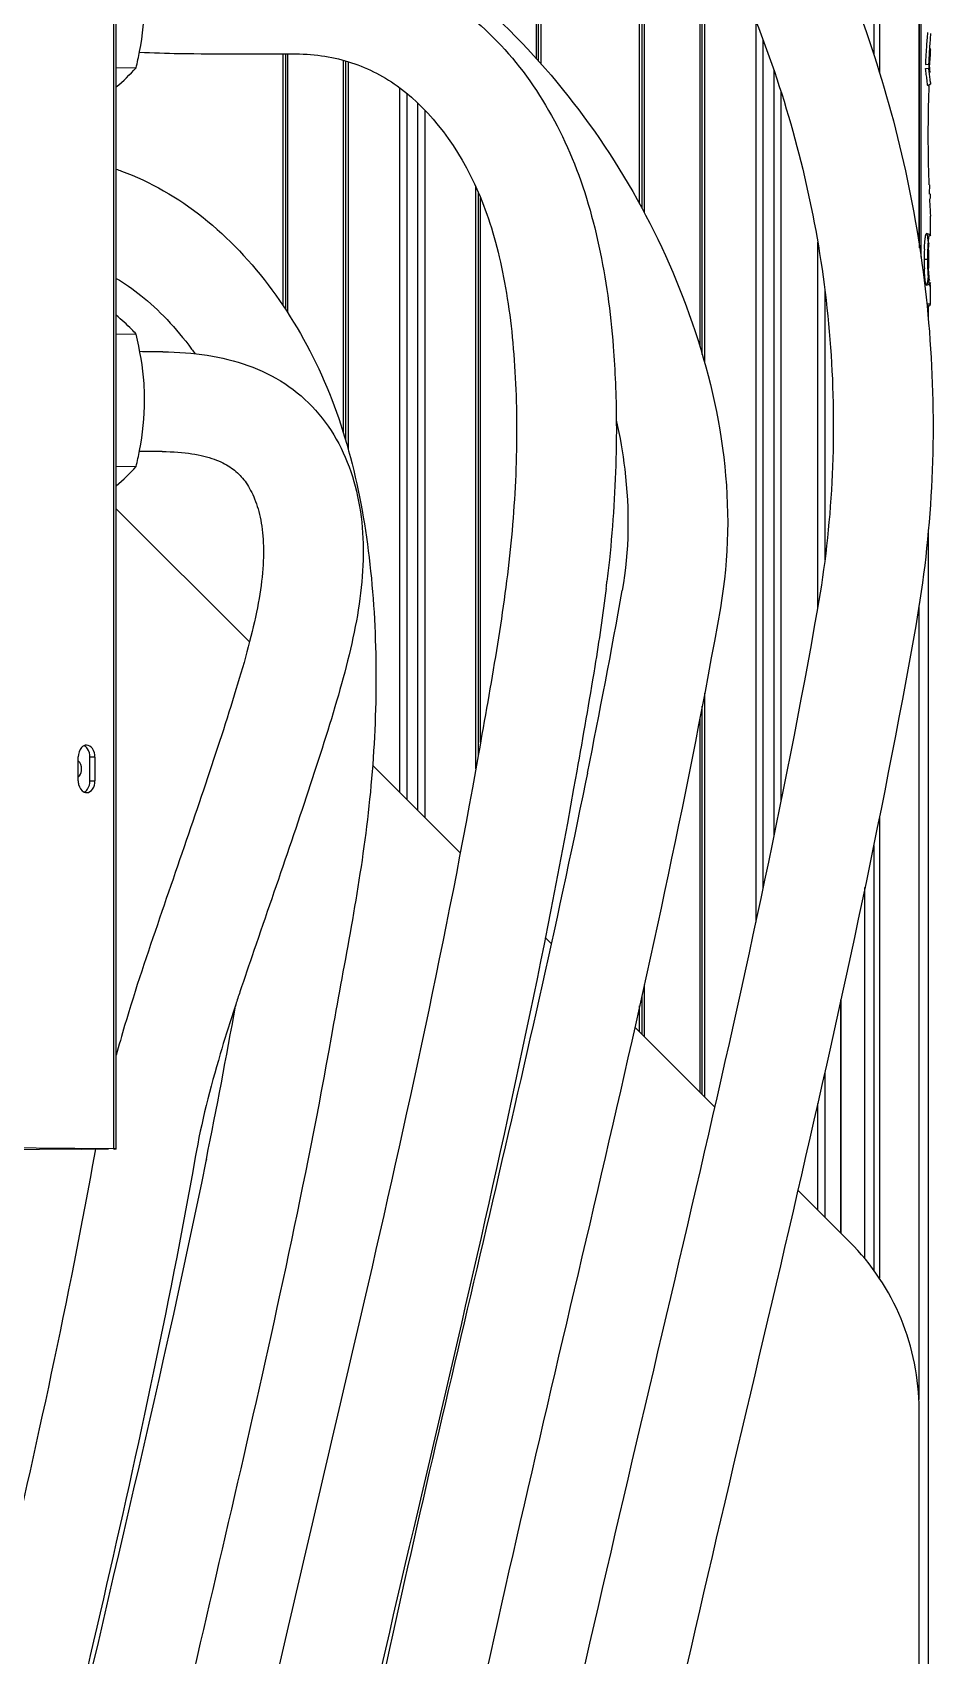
# Model space of a CAD drawing. Header units: millimetres. Extents: x 2513 to 2669, y 1505 to 1675.
# Drawn here: x 2525.6973 to 2525.8866, y 1507.0461 to 1507.386 of the extents above; entities that cross this region are included whole.
import ezdxf

# ---------------------------------------------------------------- set-up
doc = ezdxf.new("R2010")
doc.units = ezdxf.units.MM

msp = doc.modelspace()

# ---------------------------------------------------------------- linework, layer by layer
at = {"linetype": 'Continuous'}
for p, q in [((2525.714217044223, 1507.55136022125), (2525.714219202015, 1507.15218583422)), ((2525.7148016157, 1507.152174096387), (2525.714799458579, 1507.551224459443)), ((2525.873405405005, 1507.505608939324), (2525.873405405005, 1507.381453832421)), ((2525.874588977962, 1507.505618035064), (2525.874588977962, 1507.377675164203)), ((2525.882850707345, 1507.505552601767), (2525.882850707345, 1507.342036971187)), ((2525.8830243592, 1507.340855495913), (2525.8830243592, 1507.458490692896)), ((2525.883310149889, 1507.458488498241), (2525.883310149889, 1507.338911061554)), ((2525.802709802595, 1507.452248831248), (2525.802709802595, 1507.380568311588)), ((2525.80320692377, 1507.380014690732), (2525.80320692377, 1507.451878820262)), ((2525.803704044946, 1507.451508809276), (2525.803704044946, 1507.379461069877)), ((2525.824389257071, 1507.350082999735), (2525.824389257071, 1507.431158779324)), ((2525.824886378247, 1507.430544058741), (2525.824886378247, 1507.349150772629)), ((2525.825383499423, 1507.348207784905), (2525.825383499423, 1507.42992933816)), ((2525.837016134936, 1507.412683750384), (2525.837016134936, 1507.320191725407)), ((2525.837513256112, 1507.31858113099), (2525.837513256112, 1507.411807807986)), ((2525.838010377288, 1507.410931865589), (2525.838010377288, 1507.316788059384)), ((2525.848698482568, 1507.388402234881), (2525.848698482568, 1507.199694843057)), ((2525.850189846095, 1507.384574173928), (2525.850189846095, 1507.206802954791)), ((2525.749721656466, 1507.328762043213), (2525.749721656466, 1507.381530309924)), ((2525.750218777642, 1507.381528636179), (2525.750218777642, 1507.328012512069)), ((2525.750715898818, 1507.327262980925), (2525.750715898818, 1507.381525483924)), ((2525.762348534332, 1507.380182403585), (2525.762348534332, 1507.302138536831)), ((2525.762845655508, 1507.300526345638), (2525.762845655508, 1507.380033529189)), ((2525.763342776683, 1507.379884654792), (2525.763342776683, 1507.298788699391)), ((2525.884443379286, 1507.382875136815), (2525.884414058869, 1507.382438100813)), ((2525.8850983907, 1507.382790608321), (2525.8850730792, 1507.382395242978)), ((2525.885278253569, 1507.382374733881), (2525.885293418122, 1507.382607972645)), ((2525.714800391463, 1507.378648333555), (2525.718957697139, 1507.378613641673)), ((2525.852476603503, 1507.378169036629), (2525.852476603503, 1507.217702059448)), ((2525.88423172438, 1507.379431174558), (2525.884224524503, 1507.379299671203)), ((2525.884224535623, 1507.379299678695), (2525.884898350505, 1507.379384121008)), ((2525.884253336575, 1507.378412094678), (2525.884909319235, 1507.378489486368)), ((2525.88489831067, 1507.379384066996), (2525.884995654309, 1507.379348205944)), ((2525.88500845506, 1507.378545213849), (2525.884909318797, 1507.378489485544)), ((2525.884995654309, 1507.379348205944), (2525.885063941848, 1507.379296195377)), ((2525.885077053598, 1507.378628699676), (2525.88500845506, 1507.378545213849)), ((2525.885063941848, 1507.379296195377), (2525.885093413348, 1507.37923560088)), ((2525.885104557973, 1507.378727332468), (2525.885077053598, 1507.378628699676)), ((2525.885088598634, 1507.379054059637), (2525.885093531096, 1507.379237837304)), ((2525.885092594896, 1507.378866734135), (2525.885088598634, 1507.379054059637)), ((2525.885104558362, 1507.378727329789), (2525.885092594896, 1507.378866734135)), ((2525.885093531096, 1507.379237837304), (2525.885101058487, 1507.379378667949)), ((2525.885132270379, 1507.378533249656), (2525.885104558362, 1507.378727329789)), ((2525.774130306198, 1507.37441945608), (2525.774130306198, 1507.226934919765)), ((2525.775621669725, 1507.373248654744), (2525.775621669725, 1507.225443608167)), ((2525.853967967031, 1507.373660524112), (2525.853967967031, 1507.225024623418)), ((2525.884626278733, 1507.375610267248), (2525.88457486226, 1507.376036629548)), ((2525.88471339338, 1507.374848376477), (2525.88469048567, 1507.37505398707)), ((2525.885329907612, 1507.375153530174), (2525.88471339338, 1507.374848376477)), ((2525.884965366291, 1507.374835620492), (2525.884948122641, 1507.374381658205)), ((2525.88529299097, 1507.375488184689), (2525.88530647998, 1507.375367134301)), ((2525.88530647998, 1507.375367134301), (2525.885329907612, 1507.375153530174)), ((2525.777908427134, 1507.37121992699), (2525.777908427134, 1507.223156930383)), ((2525.779399790661, 1507.369739321585), (2525.779399790661, 1507.221665618785)), ((2525.884821554369, 1507.358979128204), (2525.884826055797, 1507.358761654091)), ((2525.79008292473, 1507.231783453365), (2525.79008292473, 1507.35367683241)), ((2525.790580045905, 1507.35258248132), (2525.790580045905, 1507.234486484283)), ((2525.884949629445, 1507.354498154889), (2525.884965369943, 1507.354079764943)), ((2525.885148050886, 1507.353825451556), (2525.885157025765, 1507.354106333747)), ((2525.791077167081, 1507.237278800072), (2525.791077167081, 1507.351371670445)), ((2525.885244435909, 1507.352165256522), (2525.885244435909, 1507.351245462446)), ((2525.885244435909, 1507.347516500196), (2525.885244435909, 1507.343650832311)), ((2525.885252244038, 1507.348196518277), (2525.885291534972, 1507.347516815797)), ((2525.885089259749, 1507.343650832311), (2525.884491665912, 1507.343868224173)), ((2525.885090305985, 1507.34365057365), (2525.88508924508, 1507.343650976103)), ((2525.885268237284, 1507.343504785359), (2525.885090305985, 1507.34365057365)), ((2525.885346736873, 1507.343326715031), (2525.885268237284, 1507.343504785359)), ((2525.861679599038, 1507.265557531116), (2525.861679599038, 1507.34207392658)), ((2525.883983632782, 1507.338521497687), (2525.884664551835, 1507.338519432705)), ((2525.884664551619, 1507.338519432628), (2525.884859495355, 1507.33851732695)), ((2525.884493143552, 1507.333082540775), (2525.884484339445, 1507.33308045079)), ((2525.884493143552, 1507.333082540775), (2525.885095543401, 1507.333301681981)), ((2525.884495218081, 1507.333083357744), (2525.884493143552, 1507.333082540775)), ((2525.884495157694, 1507.333083319679), (2525.884557367316, 1507.333097074257)), ((2525.885096402449, 1507.33330182548), (2525.885257499635, 1507.333423934142)), ((2525.885120472105, 1507.332916924967), (2525.885201870088, 1507.332962424254)), ((2525.885244435909, 1507.333083319679), (2525.885244435909, 1507.328999184505)), ((2525.885257499635, 1507.333423934142), (2525.885343271229, 1507.333596791832)), ((2525.863170962566, 1507.332026897198), (2525.863170962566, 1507.275525007936)), ((2525.884839192048, 1507.328630954867), (2525.884839192048, 1507.325879170329)), ((2525.714800693026, 1507.322861527782), (2525.718958449036, 1507.322826832141)), ((2525.714800842906, 1507.295134887692), (2525.718958148579, 1507.295100195809)), ((2525.714800890868, 1507.286262269245), (2525.742711909753, 1507.258352222222)), ((2525.884839192048, 1507.281613208382), (2525.884839192048, 1506.46627551079)), ((2525.882850707345, 1507.265692356507), (2525.882850707345, 1507.099694993663)), ((2525.838010377288, 1507.247623175168), (2525.838010377288, 1507.163057072978)), ((2525.837513256112, 1507.163554176844), (2525.837513256112, 1507.24493420963)), ((2525.837016134936, 1507.242417989599), (2525.837016134936, 1507.16405128071)), ((2525.70683691266, 1507.229298530348), (2525.706836885789, 1507.234269568792)), ((2525.710352063334, 1507.234240235339), (2525.70929751007, 1507.234231423903)), ((2525.709297536942, 1507.229260385459), (2525.70929751007, 1507.234231423903)), ((2525.710352063334, 1507.234240235339), (2525.710352090205, 1507.229269196896)), ((2525.768489199938, 1507.232575829602), (2525.786851680495, 1507.214213988426)), ((2525.813461707701, 1507.230881371861), (2525.813069961284, 1507.228954402019)), ((2525.709297536942, 1507.229260385459), (2525.710352090205, 1507.229269196896)), ((2525.874588977962, 1507.221658532931), (2525.874588977962, 1507.125100774406)), ((2525.873405405005, 1507.215753603472), (2525.873405405005, 1507.12676223562)), ((2525.87155581048, 1507.129149975534), (2525.87155581048, 1507.206932093497)), ((2525.804625951098, 1507.196440336723), (2525.805875926796, 1507.195190404549)), ((2525.825383499423, 1507.175683511176), (2525.825383499423, 1507.186619840742)), ((2525.824886378247, 1507.184344893001), (2525.824886378247, 1507.176180615042)), ((2525.866495420661, 1507.18331809391), (2525.866495420661, 1507.134573021453)), ((2525.866508463956, 1507.134559978613), (2525.866508463956, 1507.183377585313)), ((2525.739829727143, 1507.182433970701), (2525.739766463051, 1507.182075623434)), ((2525.824389257071, 1507.176677718908), (2525.824389257071, 1507.182138396563)), ((2525.823383555947, 1507.177683385014), (2525.840092494795, 1507.16097502797)), ((2525.863170962566, 1507.168295607478), (2525.863170962566, 1507.137897363791)), ((2525.861679599038, 1507.139388675389), (2525.861679599038, 1507.161714968897)), ((2525.714219202015, 1507.15218583422), (2525.572909064708, 1507.153365039019)), ((2525.707540102099, 1507.152155583758), (2525.620239681282, 1507.151426135464)), ((2525.70754036468, 1507.152124157967), (2525.713164648751, 1507.152171152293)), ((2525.71045243029, 1507.152199770124), (2525.710379383343, 1507.151790008208)), ((2525.73366807333, 1507.150031452778), (2525.733579862428, 1507.149597004744)), ((2525.857526329245, 1507.143541800567), (2525.868360338101, 1507.132708168951)), ((2525.882920649168, 1506.469800637861), (2525.882920680233, 1507.097557617487))]:
    msp.add_line(p, q, dxfattribs=at)
for centre, radius, start, end in [((2526.150560813133, 1507.364804029594), 0.2667303010793191, 175.4434430827099, 176.1152073332237), ((2526.16498168013, 1507.364695359124), 0.2804676340433283, 175.6904707231125, 176.300813657078), ((2526.151808613968, 1507.364713262586), 0.2679813590045673, 176.4728423483021, 176.8516513396597), ((2526.15265827513, 1507.364662648391), 0.2688325245701285, 176.2087847023668, 176.47321622569), ((2526.167501458834, 1507.364487705319), 0.2829954786615647, 176.6234093573077, 176.9826610199188), ((2526.171691102987, 1507.364242988107), 0.2871922629814875, 176.3761512008597, 176.6239024201206), ((2526.161765470684, 1507.364519315813), 0.2770631648600645, 176.5602350589959, 176.9256583156467), ((2526.161050183512, 1507.364563852446), 0.2763464941735834, 176.3046530574693, 176.5605543021676), ((2525.688411073945, 1507.405842424101), 0.04092068891246597, 310.1727908654664, 318.2866877251881), ((2525.78761776365, 1507.364121490979), 0.09768651548991313, 7.708537475513473, 8.4120130719435), ((2525.787995658804, 1507.364172720597), 0.09730516366386487, 7.003199124416517, 7.708491470337669), ((2525.788180873145, 1507.364596978822), 0.0977210010633713, 7.515206778450784, 8.173145738236949), ((2526.161991683912, 1507.364792439265), 0.2773907710682962, 176.987607303961, 177.1575289296096), ((2525.78847162303, 1507.364635143624), 0.0974277571180879, 6.856184972073033, 7.515318517366778), ((2525.78855513985, 1507.364841998096), 0.09754277272326575, 7.525170710930283, 8.068766216913684), ((2525.788374280486, 1507.364218829392), 0.09692374334028518, 6.418542706424248, 6.749567423383202), ((2526.150427109298, 1507.364539093586), 0.26566137926869, 177.8767462981221, 178.6040221640304), ((2525.861201807083, 1507.374620527979), 0.02397110140108723, 0.7501251243181623, 1.023655628362668), ((2525.788727540424, 1507.364666197315), 0.09716996269385096, 6.394396141001621, 6.856019394422527), ((2526.154333929948, 1507.364483027536), 0.2695685691954066, 178.8563136536267, 181.1699142744373), ((2526.151903993458, 1507.364499447551), 0.2671387909747547, 178.603238366923, 178.8494322457534), ((2526.154211413058, 1507.364443769755), 0.2694452767169266, 181.2083543818006, 181.383453855408), ((2526.156378111343, 1507.364503126013), 0.2716127765749877, 181.384936243624, 181.8524223218344), ((2526.156805152222, 1507.364509793948), 0.2720398099192798, 181.8509185818627, 182.1090818620962), ((2525.614441135932, 1507.36261587721), 0.2708495991998172, 357.7846652496684, 358.1401384674843), ((2526.177501307622, 1507.365431279129), 0.2927567272349702, 182.7907713476764, 183.2389144213359), ((2526.206058159301, 1507.367041159346), 0.3213589204685302, 183.2378192452502, 183.3617805372133), ((2525.933820018664, 1507.338547847689), 0.04983639284657739, 177.6632182683667, 180.0302921003822), ((2525.938637024135, 1507.338554589146), 0.05397248396597169, 177.936094151039, 180.0373212423491), ((2525.933534091344, 1507.338545878844), 0.04867460436996525, 177.843252195605, 180.033609022455), ((2525.934308531729, 1507.338497996785), 0.05032490443372502, 179.9732438134607, 182.3134758662283), ((2525.939211050432, 1507.338487145553), 0.05454650861674661, 179.9660856520565, 182.0431057357322), ((2525.934029792955, 1507.338491876899), 0.04917030419230831, 179.9703443412063, 182.1458997397594), ((2525.879983067592, 1507.333554288968), 0.005267084958770248, 355.8644617589411, 356.5053163580703), ((2525.877589811899, 1507.333700061553), 0.007664776005851981, 356.5081688761124, 357.1276981710906), ((2525.874424763144, 1507.333860291938), 0.01083387776472683, 357.1201456350531, 357.5525372502824), ((2525.708245553127, 1505.29973493671), 2.019444485303957, 89.53666419381588, 89.67419942461032), ((2525.710193401351, 1505.533506596802), 1.764785629816747, 89.53870110741401, 89.69326842441048), ((2525.688411525392, 1507.322328978233), 0.04092068890600339, 310.1727908654664, 318.2866877251881), ((2525.493777708956, 1507.309550903681), 0.3260657289939238, 352.9568319179328, 353.217252016802), ((2524.315727934774, 1507.535564522724), 1.52841037584268, 348.5012573939321, 349.961534456687), ((2526.302366518566, 1506.997747908931), 0.5920816274744864, 161.5570958729993, 161.8248653430441), ((2524.486761550645, 1507.403935091734), 1.272494767842428, 348.490397207445, 349.9591653955659), ((2526.212334314675, 1507.027332621094), 0.4973132142107561, 161.827812021371, 162.0343309665871), ((2525.833211170901, 1507.097557473891), 0.0497095093316568, 0.0001655111426338334, 45.00124523576783)]:
    msp.add_arc(centre, radius, start, end, dxfattribs=at)
for points, knots in [([(2525.771722122803, 1507.485746851288), (2525.779916072186, 1507.485678474424), (2525.79588364605, 1507.481680111506), (2525.81743174142, 1507.468412479728), (2525.836524272371, 1507.450391615706), (2525.852876870576, 1507.428294213568), (2525.865859595808, 1507.403113468325), (2525.875605317433, 1507.376174632441), (2525.882329382409, 1507.348417353459), (2525.88705772095, 1507.310326745729), (2525.885577090929, 1507.280834125773), (2525.882212063983, 1507.261750195983)], [0, 0, 0, 0, 0.1, 0.2, 0.3, 0.4, 0.5, 0.6, 0.7, 0.8, 1, 1, 1, 1]), ([(2525.771547897057, 1507.464868488831), (2525.776434738037, 1507.464827709124), (2525.787107814591, 1507.462387382232), (2525.804472752487, 1507.451875192089), (2525.82076016099, 1507.436533789783), (2525.835014343985, 1507.417313194445), (2525.84662517725, 1507.394846924321), (2525.855571065247, 1507.370154294707), (2525.861747934843, 1507.344640225825), (2525.866076136041, 1507.309788143913), (2525.864709594136, 1507.282726562088), (2525.861650177688, 1507.265375827717)], [0, 0, 0, 0, 0.1, 0.2, 0.3, 0.4, 0.5, 0.6, 0.7, 0.8, 1, 1, 1, 1]), ([(2525.714800598807, 1507.436117054941), (2525.722278603915, 1507.433772259373), (2525.737868953493, 1507.427784674805), (2525.760996412078, 1507.415415260524), (2525.784074431172, 1507.399256603264), (2525.805252475124, 1507.379106836182), (2525.822768343902, 1507.354814376004), (2525.835667803351, 1507.327401839968), (2525.843300595059, 1507.297311409299), (2525.843166944444, 1507.276101102311), (2525.841301689596, 1507.265522764265)], [0, 0, 0, 0, 0.1159916035, 0.2422785173, 0.3685654311, 0.4948523448, 0.6211392586, 0.7474261724, 0.8737130862000001, 1, 1, 1, 1]), ([(2525.752587750309, 1507.402393081701), (2525.758808656641, 1507.402341169485), (2525.770946412591, 1507.400439686465), (2525.792653103387, 1507.389044798826), (2525.808446153365, 1507.367770401163), (2525.816407600033, 1507.341480916726), (2525.818957075955, 1507.322475319728), (2525.819471857173, 1507.309986579097), (2525.819512258225, 1507.304775287073)], [0, 0, 0, 0, 0.1492027824, 0.2984055648, 0.5968111295, 0.7460139119, 0.8952166943000001, 1, 1, 1, 1]), ([(2525.718957697139, 1507.378613641673), (2525.719223743145, 1507.379734725817), (2525.7202164931, 1507.384286085082), (2525.720751946399, 1507.38895415697), (2525.72075198441, 1507.392461988125)], [0, 0, 0, 0, 0.247254741, 1, 1, 1, 1]), ([(2525.719654420903, 1507.381849351028), (2525.722494181457, 1507.381724627829), (2525.733697905294, 1507.381409410617), (2525.744079250182, 1507.381584267092), (2525.752413524563, 1507.381514719244)], [0, 0, 0, 0, 0.2465564255, 1, 1, 1, 1]), ([(2525.752413524563, 1507.381514719244), (2525.756631564241, 1507.381479520549), (2525.764339388157, 1507.380210954698), (2525.777729571264, 1507.373282329612), (2525.78944441063, 1507.358257931912), (2525.795851690687, 1507.337317720378), (2525.798380913939, 1507.318854644101), (2525.798905252635, 1507.298645518671), (2525.797579273041, 1507.27771965258), (2525.794548686467, 1507.256645503032), (2525.791951258003, 1507.242243182201), (2525.790664689607, 1507.234946723264)], [0, 0, 0, 0, 0.1, 0.2, 0.4, 0.5, 0.6, 0.7, 0.8, 0.9, 1, 1, 1, 1]), ([(2525.714804604026, 1507.357357842967), (2525.715168698069, 1507.357232499428), (2525.721600503791, 1507.354943919475), (2525.733466753985, 1507.348146373253), (2525.747953025367, 1507.332747397369), (2525.759088819487, 1507.313382521727), (2525.765769500437, 1507.29165469827), (2525.7688884279, 1507.268963348357), (2525.769499594626, 1507.245740312062), (2525.767880927658, 1507.222426732043), (2525.76433614037, 1507.200039719039), (2525.761594590253, 1507.18563116824), (2525.760328349346, 1507.178449991701)], [0, 0, 0, 0, 0.0066041103, 0.1169814314, 0.2273587525, 0.3377360736, 0.4481133946, 0.5584907157, 0.6688680368, 0.7792453579, 0.8896226789, 1, 1, 1, 1]), ([(2525.884139265012, 1507.342318072193), (2525.884157962034, 1507.342511935304), (2525.884236944612, 1507.343011861693), (2525.884227281903, 1507.343588085026), (2525.884426431634, 1507.343842661721)], [0, 0, 0, 0, 0.3760036628, 1, 1, 1, 1]), ([(2525.884426431634, 1507.343842661721), (2525.884434581543, 1507.343853079896), (2525.884450734546, 1507.343871317269), (2525.884476521078, 1507.343873766727), (2525.884485739895, 1507.343870346819)], [0, 0, 0, 0, 0.5736017258, 1, 1, 1, 1]), ([(2525.884486626455, 1507.343870006457), (2525.884531828475, 1507.343852067533), (2525.884586245812, 1507.343681013897), (2525.884617796892, 1507.343545930487), (2525.884635324177, 1507.343443780027)], [0, 0, 0, 0, 0.3193670326, 1, 1, 1, 1]), ([(2525.884635324177, 1507.343443780027), (2525.884664186407, 1507.34327556857), (2525.884710660386, 1507.342880083045), (2525.884741224703, 1507.342483456577), (2525.884755877325, 1507.342256784212)], [0, 0, 0, 0, 0.429017485, 1, 1, 1, 1]), ([(2525.884932767831, 1507.343274577179), (2525.884902567222, 1507.343118784898), (2525.884850750905, 1507.342750260668), (2525.884814181491, 1507.342380264687), (2525.884796145212, 1507.342167927639)], [0, 0, 0, 0, 0.4268288975, 1, 1, 1, 1]), ([(2525.885089236018, 1507.343650925031), (2525.885054025875, 1507.343663964158), (2525.884964132481, 1507.343477849601), (2525.88495213749, 1507.343374497132), (2525.884932767831, 1507.343274577179)], [0, 0, 0, 0, 0.2694879169, 1, 1, 1, 1]), ([(2525.88517295253, 1507.343685196383), (2525.885174269486, 1507.343692157043), (2525.885176836368, 1507.343704876947), (2525.885179865104, 1507.343717498882), (2525.885181412252, 1507.343723182551)], [0, 0, 0, 0, 0.5460000831, 1, 1, 1, 1]), ([(2525.885181412252, 1507.343723182551), (2525.885183757681, 1507.343731798815), (2525.885185355727, 1507.343742409014), (2525.885196096396, 1507.343755914644), (2525.885199526664, 1507.343754690377)], [0, 0, 0, 0, 0.7102927693000001, 1, 1, 1, 1]), ([(2525.885199560756, 1507.343754678062), (2525.885210212839, 1507.343750784602), (2525.885215347183, 1507.343701612532), (2525.885222995322, 1507.343669054168), (2525.885226085795, 1507.343641554052)], [0, 0, 0, 0, 0.2906949411, 1, 1, 1, 1]), ([(2525.714801378093, 1507.334483968397), (2525.716540691752, 1507.333465997977), (2525.721989458898, 1507.329720094988), (2525.727566738789, 1507.323866266278), (2525.731056743125, 1507.319057828706), (2525.731285842585, 1507.318736566472)], [0, 0, 0, 0, 0.3019854243, 0.9538120833, 1, 1, 1, 1]), ([(2525.884301311835, 1507.333510271821), (2525.884265984429, 1507.333678623409), (2525.884204494432, 1507.334074719076), (2525.884160690991, 1507.334472768245), (2525.884139145246, 1507.334700162135)], [0, 0, 0, 0, 0.4295832002, 1, 1, 1, 1]), ([(2525.884432220254, 1507.333112633056), (2525.884400665936, 1507.333154581228), (2525.884352601022, 1507.333289721169), (2525.884319295977, 1507.333424568984), (2525.884301311835, 1507.333510271821)], [0, 0, 0, 0, 0.3747747471, 1, 1, 1, 1]), ([(2525.884484344303, 1507.333080474504), (2525.884475502341, 1507.333079433165), (2525.884453633623, 1507.333086473275), (2525.884439565181, 1507.333102868743), (2525.884432220254, 1507.333112633056)], [0, 0, 0, 0, 0.4215172069, 1, 1, 1, 1]), ([(2525.884633039228, 1507.333463435757), (2525.884616595336, 1507.333372914191), (2525.884587383501, 1507.333250441822), (2525.88453584168, 1507.333101244358), (2525.884495224014, 1507.333083487873)], [0, 0, 0, 0, 0.6748437534, 1, 1, 1, 1]), ([(2525.884755636759, 1507.334628634572), (2525.884740826001, 1507.334404519226), (2525.884709976949, 1507.334015094421), (2525.884662720903, 1507.333626829671), (2525.884633039228, 1507.333463435757)], [0, 0, 0, 0, 0.5749173171, 1, 1, 1, 1]), ([(2525.884795719483, 1507.334850575387), (2525.884828456242, 1507.334457794151), (2525.884915672225, 1507.334157785874), (2525.884968628204, 1507.333253873688), (2525.885095492557, 1507.333301534604)], [0, 0, 0, 0, 0.7441368870999999, 1, 1, 1, 1]), ([(2525.885127340518, 1507.33396992474), (2525.885097285323, 1507.334122803556), (2525.885045281376, 1507.334482269324), (2525.885008383108, 1507.334843274133), (2525.884990240627, 1507.33504954441)], [0, 0, 0, 0, 0.4293669998, 1, 1, 1, 1]), ([(2525.885096381421, 1507.333301883661), (2525.885134906726, 1507.333317668519), (2525.885177072335, 1507.333468795412), (2525.885204093607, 1507.33358540787), (2525.885218633846, 1507.3336748569)], [0, 0, 0, 0, 0.3147941295, 1, 1, 1, 1]), ([(2525.885201836649, 1507.332962480794), (2525.885175167387, 1507.332953863169), (2525.885176055686, 1507.333146215708), (2525.885151385512, 1507.333208796798), (2525.885143528814, 1507.333292654246)], [0, 0, 0, 0, 0.2496799983, 1, 1, 1, 1]), ([(2525.885207322711, 1507.332968337409), (2525.885206585274, 1507.332966983428), (2525.88520518892, 1507.332964737037), (2525.885203089138, 1507.33296295357), (2525.885202063412, 1507.332962560838)], [0, 0, 0, 0, 0.5839804521999999, 1, 1, 1, 1]), ([(2525.885236438347, 1507.333174447329), (2525.885233056741, 1507.333127904894), (2525.885224898566, 1507.333060106447), (2525.885218251695, 1507.332988403739), (2525.885207322711, 1507.332968337409)], [0, 0, 0, 0, 0.6712992281, 1, 1, 1, 1]), ([(2525.884750538012, 1507.328790405313), (2525.884732514349, 1507.328793680683), (2525.884694337873, 1507.328800084622), (2525.884656040249, 1507.328805706176), (2525.884635846553, 1507.328808506393)], [0, 0, 0, 0, 0.4732847922, 1, 1, 1, 1]), ([(2525.884649437486, 1507.328588536047), (2525.884755016068, 1507.32861095163), (2525.885117107896, 1507.328671390299), (2525.884823794544, 1507.328777092689), (2525.884750538012, 1507.328790405313)], [0, 0, 0, 0, 0.5917700906000001, 1, 1, 1, 1]), ([(2525.885244460685, 1507.329006371948), (2525.88524445909, 1507.3290576771), (2525.88496997531, 1507.329089445929), (2525.884831441465, 1507.329119782928), (2525.884692815748, 1507.329133295885)], [0, 0, 0, 0, 0.2691941434, 1, 1, 1, 1]), ([(2525.885020830582, 1507.328689639183), (2525.885074440163, 1507.328717967665), (2525.885191686452, 1507.328792035491), (2525.885244437081, 1507.328932272796), (2525.88524443482, 1507.329006370032)], [0, 0, 0, 0, 0.4500369669, 1, 1, 1, 1]), ([(2525.718958449036, 1507.322826832141), (2525.718658176219, 1507.323154675624), (2525.717347667609, 1507.324539399436), (2525.715936264523, 1507.32582825114), (2525.714809087396, 1507.326759030833)], [0, 0, 0, 0, 0.2332027264, 1, 1, 1, 1]), ([(2525.720752435853, 1507.30894854226), (2525.720752448628, 1507.310127461442), (2525.720581682319, 1507.3147997846), (2525.719761758414, 1507.319428070949), (2525.718958449036, 1507.322826832141)], [0, 0, 0, 0, 0.2523737305, 1, 1, 1, 1]), ([(2525.724576088402, 1507.319113391295), (2525.730998175893, 1507.31905980026), (2525.739903175317, 1507.317815707895), (2525.750274539843, 1507.312758772733), (2525.756829794118, 1507.307114451028), (2525.761673903723, 1507.300042614941), (2525.764813365751, 1507.292083740143), (2525.766435643593, 1507.283513591234), (2525.766749971665, 1507.271376919398), (2525.763980392545, 1507.255741132405), (2525.758079319046, 1507.236274078818), (2525.751132477858, 1507.215501653551), (2525.745110076852, 1507.19807255188), (2525.741657800562, 1507.187947762184), (2525.740694569462, 1507.185058547129)], [0, 0, 0, 0, 0.119047619, 0.1785714286, 0.2380952381, 0.2976190476, 0.3571428571, 0.4166666667, 0.4761904762, 0.5952380952, 0.7142857143000001, 0.8333333333, 0.9523809524, 1, 1, 1, 1]), ([(2525.718958148579, 1507.295100195809), (2525.719224194586, 1507.296221279953), (2525.720216944541, 1507.300772639217), (2525.720752397841, 1507.305440711105), (2525.720752435853, 1507.30894854226)], [0, 0, 0, 0, 0.247254741, 1, 1, 1, 1]), ([(2525.819512258225, 1507.304775287073), (2525.819529384938, 1507.302566129205), (2525.819469326572, 1507.292890308182), (2525.81874528873, 1507.281539030417), (2525.817739411497, 1507.27253829212), (2525.817561341431, 1507.271040918404)], [0, 0, 0, 0, 0.1987779333, 0.8664629889, 1, 1, 1, 1]), ([(2525.819511703119, 1507.304772593596), (2525.820261905309, 1507.30136732184), (2525.822332870305, 1507.289386588663), (2525.822206248222, 1507.277464980791), (2525.820739803301, 1507.269148395998)], [0, 0, 0, 0, 0.285564028, 1, 1, 1, 1]), ([(2525.724401862647, 1507.298235028838), (2525.729088267636, 1507.298195921727), (2525.734475316458, 1507.297242768021), (2525.738745381347, 1507.295065490075), (2525.741045568184, 1507.293084837617), (2525.743012955249, 1507.290285346715), (2525.74459838478, 1507.286390100383), (2525.745571732714, 1507.281386892702), (2525.745822337074, 1507.273484853383), (2525.743761613925, 1507.261091956198), (2525.73823926039, 1507.242775108969), (2525.731366894411, 1507.222233146187), (2525.723904256193, 1507.200625971162), (2525.718166054391, 1507.1837311406), (2525.715360855876, 1507.173891684114), (2525.714794820046, 1507.171803856825)], [0, 0, 0, 0, 0.107917626, 0.1618764391, 0.2158352521, 0.2697940651, 0.3237528781, 0.3777116912, 0.4316705042, 0.5395881302000001, 0.6475057563000001, 0.7554233823000001, 0.8633410084, 0.9712586343999999, 1, 1, 1, 1]), ([(2525.81738296243, 1507.269569663723), (2525.816704502454, 1507.264077554221), (2525.814784956637, 1507.251196613724), (2525.81250347714, 1507.238562725536), (2525.811226575902, 1507.23132109153)], [0, 0, 0, 0, 0.4234505382, 1, 1, 1, 1]), ([(2525.841301689596, 1507.265522764265), (2525.828101820813, 1507.190662927148), (2525.790283233247, 1507.047637879964), (2525.765155552582, 1506.905188706641), (2525.76366393917, 1506.835780588547)], [0, 0, 0, 0, 0.5165146860000001, 1, 1, 1, 1]), ([(2525.861650177688, 1507.265375827717), (2525.847366699666, 1507.184370565023), (2525.805470057816, 1507.026597100894), (2525.776844824142, 1506.865931828686), (2525.775540603752, 1506.786077142428)], [0, 0, 0, 0, 0.5123344172, 1, 1, 1, 1]), ([(2525.882212063983, 1507.261750195983), (2525.867720745164, 1507.179566214894), (2525.825667232667, 1507.021339915363), (2525.7977292805, 1506.863606977752), (2525.796422851983, 1506.78607200364)], [0, 0, 0, 0, 0.5126949106, 1, 1, 1, 1]), ([(2525.708027199691, 1507.236612102356), (2525.707847252233, 1507.236526950751), (2525.707113924762, 1507.2359651387), (2525.70683688198, 1507.234973363469), (2525.706836885784, 1507.23426956877)], [0, 0, 0, 0, 0.2204936246, 1, 1, 1, 1]), ([(2525.710352063345, 1507.234240235317), (2525.710352060016, 1507.234856003172), (2525.710116131429, 1507.23600078044), (2525.709058038614, 1507.23674437641), (2525.708574139321, 1507.23674042321)], [0, 0, 0, 0, 0.5599501758, 1, 1, 1, 1]), ([(2525.790664689607, 1507.234946723264), (2525.777195563081, 1507.15855985651), (2525.73820230167, 1507.010798030535), (2525.711529266954, 1506.860273209251), (2525.709977546564, 1506.786074309793)], [0, 0, 0, 0, 0.5161345293, 1, 1, 1, 1]), ([(2525.706849550688, 1507.230031446494), (2525.70690137286, 1507.230074398175), (2525.707001082917, 1507.230169958574), (2525.707087568517, 1507.230277515412), (2525.707128332407, 1507.230334811464)], [0, 0, 0, 0, 0.4890672981, 1, 1, 1, 1]), ([(2525.811226575902, 1507.23132109153), (2525.79755340449, 1507.153777033958), (2525.758420987731, 1507.005618679046), (2525.732415579419, 1506.857993749082), (2525.730861857136, 1506.786070204506)], [0, 0, 0, 0, 0.5166344015, 1, 1, 1, 1]), ([(2525.706836912656, 1507.229298530376), (2525.706836914077, 1507.229035737312), (2525.706928676056, 1507.228126339096), (2525.707484359398, 1507.227166502852), (2525.708093622191, 1507.22690568241)], [0, 0, 0, 0, 0.2839360217, 1, 1, 1, 1]), ([(2525.708614836673, 1507.226798342484), (2525.709091117211, 1507.22680223344), (2525.710123345275, 1507.227538186873), (2525.710352093487, 1507.228664037279), (2525.710352090216, 1507.229269196923)], [0, 0, 0, 0, 0.4404214297, 1, 1, 1, 1]), ([(2525.813069961284, 1507.228954402019), (2525.800779480639, 1507.168664020368), (2525.767646541311, 1507.039188672088), (2525.744269264763, 1506.907472440245), (2525.742779687135, 1506.835784631042)], [0, 0, 0, 0, 0.4658907969, 1, 1, 1, 1]), ([(2525.739269344355, 1507.180727428324), (2525.738333789565, 1507.177841829825), (2525.735172114537, 1507.167755013973), (2525.732627718155, 1507.157714617477), (2525.731353347807, 1507.150487336791)], [0, 0, 0, 0, 0.2857142857, 1, 1, 1, 1]), ([(2525.760328349346, 1507.178449991701), (2525.749630809396, 1507.117781502378), (2525.719670581695, 1507.003585264868), (2525.699761478622, 1506.890124644506), (2525.698136261889, 1506.835780395924)], [0, 0, 0, 0, 0.5237908791, 1, 1, 1, 1]), ([(2525.714219202014, 1507.15218583422), (2525.714362891843, 1507.152184635157), (2525.714485355544, 1507.152116906185), (2525.714801642683, 1507.152224595016), (2525.714801615702, 1507.152174096322)], [0, 0, 0, 0, 0.7399568337000001, 1, 1, 1, 1]), ([(2525.714801615702, 1507.152174096322), (2525.71480158872, 1507.15212359629), (2525.714485431728, 1507.152231282831), (2525.714362890533, 1507.152163552862), (2525.714219202015, 1507.152162352257)], [0, 0, 0, 0, 0.2600500017, 1, 1, 1, 1]), ([(2525.710379383343, 1507.151790008208), (2525.699295007899, 1507.089676194544), (2525.667673755267, 1506.969394851305), (2525.645887415778, 1506.846615223483), (2525.64438484041, 1506.786075408655)], [0, 0, 0, 0, 0.5163083129, 1, 1, 1, 1]), ([(2525.731353347807, 1507.150487336791), (2525.720061257726, 1507.086447001385), (2525.688043873441, 1506.96504687902), (2525.666775222976, 1506.844360724159), (2525.665271309539, 1506.7860703952)], [0, 0, 0, 0, 0.5201326258, 1, 1, 1, 1]), ([(2525.733579862428, 1507.149597004744), (2525.723677979274, 1507.10086540467), (2525.697469371743, 1506.997600869842), (2525.678872428315, 1506.89234334599), (2525.677247352252, 1506.835788062513)], [0, 0, 0, 0, 0.4727625162, 1, 1, 1, 1])]:
    msp.add_open_spline(points, degree=3, knots=knots, dxfattribs=at)
for points in [[(2525.88402506846, 1507.340579838365), (2525.884049124551, 1507.341160000165), (2525.88408352219, 1507.341740093692), (2525.884139265012, 1507.342318072193)], [(2525.884796145212, 1507.342167927639), (2525.884748964155, 1507.341612475698), (2525.884719916861, 1507.341055443065), (2525.884699553219, 1507.340498362969)], [(2525.884893967559, 1507.340377672691), (2525.884914180402, 1507.340906090898), (2525.884943128758, 1507.341434460569), (2525.884990229159, 1507.341961163439)], [(2525.884139145246, 1507.334700162135), (2525.884083488841, 1507.335287560091), (2525.884048801078, 1507.335877007278), (2525.884024645688, 1507.336466541425)], [(2525.884699217685, 1507.336542488039), (2525.884719609224, 1507.335977968707), (2525.884748801028, 1507.33541351104), (2525.884795719483, 1507.334850575387)], [(2525.884990240627, 1507.33504954441), (2525.884943392643, 1507.335582180876), (2525.884914270856, 1507.336116423957), (2525.884893971023, 1507.336650731225)], [(2525.708574139321, 1507.23674042321), (2525.708386881881, 1507.236738893416), (2525.708196468498, 1507.236692200796), (2525.708027199691, 1507.236612102356)], [(2525.708781612291, 1507.235994816176), (2525.708594961226, 1507.236259699568), (2525.708338691874, 1507.236496746995), (2525.708040800545, 1507.236624271848)], [(2525.709297510082, 1507.234231423881), (2525.709297506771, 1507.234843860083), (2525.709134383303, 1507.235494185858), (2525.708781612291, 1507.235994816176)], [(2525.707539934736, 1507.231737089631), (2525.707539931401, 1507.232354004852), (2525.707320634166, 1507.233055924824), (2525.70684954393, 1507.23345424427)], [(2525.707128332407, 1507.230334811464), (2525.707410737227, 1507.230731748093), (2525.707539937369, 1507.231249943686), (2525.707539934736, 1507.231737089631)], [(2525.708093622191, 1507.22690568241), (2525.708256692301, 1507.226835873423), (2525.708437458391, 1507.226796893398), (2525.708614836673, 1507.226798342484)], [(2525.708107223044, 1507.2269178519), (2525.70837846679, 1507.227046205146), (2525.708611425412, 1507.22726555449), (2525.708785012893, 1507.227510330125)], [(2525.708785012893, 1507.227510330125), (2525.709136638964, 1507.2280061579), (2525.709297540239, 1507.228652531824), (2525.709297536953, 1507.229260385487)]]:
    msp.add_open_spline(points, degree=3, dxfattribs=at)

doc.saveas('drawing.dxf')
